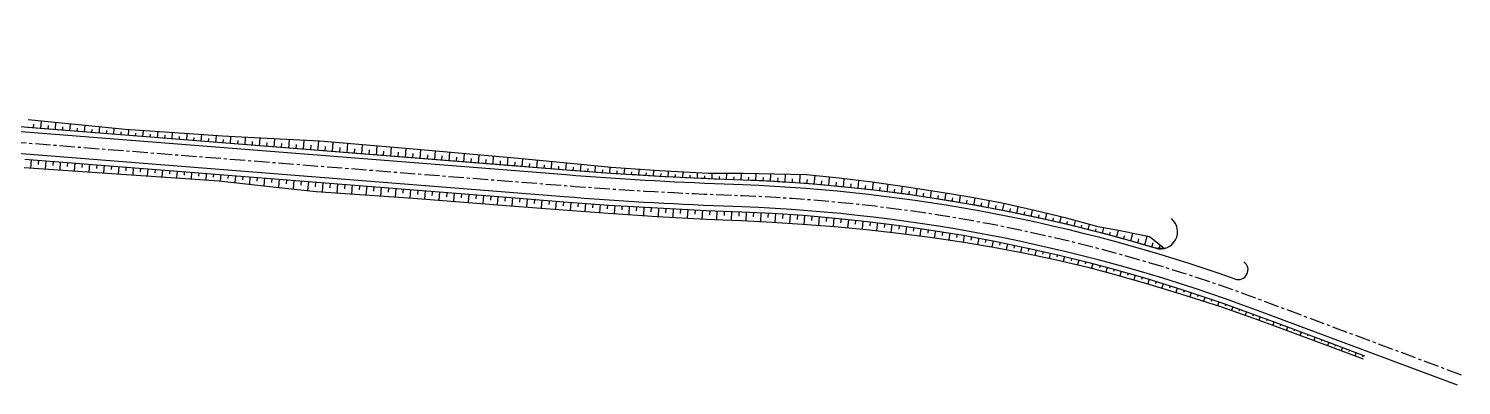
# Model space of a CAD drawing. Header units: metres. Extents: x 2302736 to 2305552, y 452304 to 453193.
# Drawn here: x 2303028.9 to 2303322.6, y 452579.5 to 452652.7 of the extents above; entities that cross this region are included whole.
import ezdxf

# ---------------------------------------------------------------- set-up
doc = ezdxf.new("R2010")
doc.units = ezdxf.units.M
doc.linetypes.add('CENTER', pattern=[2, 1.25, -0.25, 0.25, -0.25])
doc.layers.add('АД_серый', color=250, linetype='Continuous')
doc.layers.add('ГП_АД том 3.2.6', color=250, linetype='Continuous', lineweight=40)

# ---------------------------------------------------------------- blocks, each defined once
blk = doc.blocks.new('АД')
at = {"layer": 'АД_серый'}
for p, q in [((-501.92, 319.65, 184.27), (-501.86, 320.41, 184.27)), ((-500.43, 319.53, 184.27), (-500.31, 321.03, 184.27)), ((-497.44, 319.29, 184.27), (-497.32, 320.74, 184.27)), ((-494.45, 319.05, 184.27), (-494.34, 320.45, 184.27)), ((-491.46, 318.82, 184.27), (-491.35, 320.16, 184.27)), ((-498.93, 319.41, 184.27), (-498.87, 320.15, 184.27)), ((-495.94, 319.17, 184.27), (-495.89, 319.88, 184.27)), ((-492.95, 318.94, 184.27), (-492.9, 319.62, 184.27)), ((-489.96, 318.7, 184.27), (-489.91, 319.36, 184.27)), ((-488.47, 318.58, 184.27), (-488.36, 319.87, 184.27)), ((-486.97, 318.46, 184.27), (-486.92, 319.09, 184.27)), ((-485.48, 318.34, 184.27), (-485.38, 319.58, 184.27)), ((-483.98, 318.23, 184.27), (-483.93, 318.83, 184.27)), ((-482.48, 318.11, 184.27), (-482.39, 319.31, 184.27)), ((-480.99, 317.99, 184.27), (-480.94, 318.6, 184.27)), ((-479.49, 317.87, 184.27), (-479.4, 319.1, 184.27)), ((-478, 317.75, 184.27), (-477.95, 318.37, 184.27)), ((-476.5, 317.63, 184.27), (-476.4, 318.89, 184.27)), ((-475.01, 317.51, 184.27), (-474.96, 318.15, 184.27)), ((-473.51, 317.4, 184.27), (-473.41, 318.68, 184.27)), ((-472.02, 317.28, 184.27), (-471.97, 317.92, 184.27)), ((-470.52, 317.16, 184.27), (-470.42, 318.47, 184.27)), ((-469.03, 317.04, 184.27), (-468.97, 317.7, 184.27)), ((-467.53, 316.92, 184.27), (-467.43, 318.26, 184.27)), ((-466.04, 316.8, 184.27), (-465.98, 317.48, 184.27)), ((-464.54, 316.69, 184.27), (-464.43, 318.04, 184.27)), ((-463.05, 316.57, 184.27), (-462.99, 317.26, 184.27)), ((-461.55, 316.45, 184.27), (-461.44, 317.87, 184.27)), ((-458.56, 316.21, 184.27), (-458.44, 317.71, 184.27)), ((-455.57, 315.98, 184.27), (-455.44, 317.56, 184.27)), ((-452.58, 315.74, 184.27), (-452.45, 317.4, 184.27)), ((-449.59, 315.5, 184.27), (-449.45, 317.25, 184.27)), ((-460.05, 316.33, 184.27), (-460, 317.06, 184.27)), ((-457.06, 316.09, 184.27), (-457, 316.86, 184.27)), ((-454.07, 315.86, 184.27), (-454.01, 316.67, 184.27)), ((-451.08, 315.62, 184.27), (-451.02, 316.47, 184.27)), ((-448.09, 315.38, 184.27), (-448.02, 316.28, 184.27)), ((-446.6, 315.27, 184.27), (-446.45, 317.09, 184.27)), ((-445.1, 315.15, 184.27), (-445.03, 316.08, 184.27)), ((-443.61, 315.03, 184.27), (-443.46, 316.94, 184.27)), ((-442.11, 314.91, 184.27), (-442.04, 315.87, 184.27)), ((-440.62, 314.79, 184.27), (-440.47, 316.69, 184.27)), ((-439.12, 314.67, 184.27), (-439.05, 315.62, 184.27)), ((-437.63, 314.56, 184.27), (-437.48, 316.44, 184.27)), ((-436.13, 314.44, 184.27), (-436.06, 315.38, 184.27)), ((-434.63, 314.32, 184.27), (-434.49, 316.19, 184.27)), ((-433.14, 314.2, 184.27), (-433.07, 315.13, 184.27)), ((-431.64, 314.08, 184.27), (-431.5, 315.94, 184.27)), ((-430.15, 313.96, 184.27), (-430.08, 314.89, 184.27)), ((-428.65, 313.85, 184.27), (-428.51, 315.69, 184.27)), ((-427.16, 313.73, 184.27), (-427.09, 314.65, 184.27)), ((-425.66, 313.61, 184.27), (-425.52, 315.44, 184.27)), ((-424.17, 313.49, 184.27), (-424.1, 314.4, 184.27)), ((-422.67, 313.37, 184.27), (-422.53, 315.18, 184.27)), ((-419.68, 313.13, 184.27), (-419.54, 314.92, 184.27)), ((-416.69, 312.9, 184.27), (-416.55, 314.65, 184.27)), ((-413.7, 312.66, 184.27), (-413.56, 314.38, 184.27)), ((-502.41, 313.16, 188.11), (-502.54, 311.42, 188.11)), ((-500.91, 313.05, 188.11), (-500.98, 312.18, 188.11)), ((-499.42, 312.93, 188.11), (-499.55, 311.22, 188.11)), ((-497.92, 312.81, 188.11), (-497.99, 311.96, 188.11)), ((-496.43, 312.69, 188.11), (-496.56, 311.02, 188.11)), ((-494.93, 312.57, 188.11), (-495, 311.75, 188.11)), ((-493.44, 312.45, 188.11), (-493.56, 310.82, 188.11)), ((-491.94, 312.33, 188.11), (-492, 311.53, 188.11)), ((-490.44, 312.22, 188.11), (-490.57, 310.62, 188.11)), ((-488.95, 312.1, 188.11), (-489.01, 311.31, 188.11)), ((-487.45, 311.98, 188.11), (-487.58, 310.42, 188.11)), ((-485.96, 311.86, 188.11), (-486.02, 311.09, 188.11)), ((-484.46, 311.74, 188.11), (-484.58, 310.22, 188.11)), ((-482.97, 311.62, 188.11), (-483.03, 310.87, 188.11)), ((-481.47, 311.51, 188.11), (-481.59, 310.02, 188.11)), ((-479.98, 311.39, 188.11), (-480.04, 310.65, 188.11)), ((-421.18, 313.25, 184.27), (-421.11, 314.15, 184.27)), ((-418.19, 313.02, 184.27), (-418.12, 313.9, 184.27)), ((-415.2, 312.78, 184.27), (-415.13, 313.65, 184.27)), ((-412.2, 312.54, 184.27), (-412.14, 313.39, 184.27)), ((-410.71, 312.42, 184.27), (-410.58, 314.11, 184.27)), ((-409.21, 312.31, 184.27), (-409.15, 313.14, 184.27)), ((-407.72, 312.19, 184.27), (-407.59, 313.84, 184.27)), ((-406.22, 312.07, 184.27), (-406.16, 312.89, 184.27)), ((-404.73, 311.95, 184.27), (-404.6, 313.57, 184.27)), ((-403.23, 311.83, 184.27), (-403.17, 312.63, 184.27)), ((-401.74, 311.71, 184.27), (-401.61, 313.28, 184.27)), ((-400.24, 311.6, 184.27), (-400.18, 312.37, 184.27)), ((-398.75, 311.48, 184.27), (-398.63, 312.99, 184.27)), ((-397.25, 311.36, 184.27), (-397.19, 312.1, 184.27)), ((-395.76, 311.24, 184.27), (-395.64, 312.69, 184.27)), ((-394.26, 311.12, 184.27), (-394.2, 311.83, 184.27)), ((-392.77, 311, 184.27), (-392.66, 312.4, 184.27)), ((-391.27, 310.89, 184.27), (-391.22, 311.58, 184.27)), ((-389.77, 310.78, 184.27), (-389.68, 312.12, 184.27)), ((-386.78, 310.56, 184.27), (-386.69, 311.84, 184.27)), ((-383.79, 310.34, 184.27), (-383.7, 311.57, 184.27)), ((-380.8, 310.16, 184.27), (-380.72, 311.36, 184.27)), ((-478.48, 311.27, 188.11), (-478.6, 309.81, 188.11)), ((-476.99, 311.15, 188.11), (-477.04, 310.43, 188.11)), ((-475.49, 311.03, 188.11), (-475.6, 309.61, 188.11)), ((-474, 310.91, 188.11), (-474.05, 310.21, 188.11)), ((-472.5, 310.8, 188.11), (-472.61, 309.4, 188.11)), ((-471.01, 310.68, 188.11), (-471.06, 309.99, 188.11)), ((-469.51, 310.56, 188.11), (-469.62, 309.2, 188.11)), ((-468.01, 310.44, 188.11), (-468.07, 309.77, 188.11)), ((-466.52, 310.32, 188.11), (-466.62, 308.99, 188.11)), ((-465.02, 310.2, 188.11), (-465.08, 309.55, 188.11)), ((-463.53, 310.09, 188.11), (-463.63, 308.77, 188.11)), ((-462.03, 309.97, 188.11), (-462.09, 309.29, 188.11)), ((-460.54, 309.85, 188.11), (-460.65, 308.45, 188.11)), ((-459.04, 309.73, 188.11), (-459.1, 309.01, 188.11)), ((-457.55, 309.61, 188.11), (-457.67, 308.12, 188.11)), ((-456.05, 309.49, 188.11), (-456.11, 308.73, 188.11)), ((-454.56, 309.38, 188.11), (-454.68, 307.8, 188.11)), ((-453.06, 309.26, 188.11), (-453.13, 308.45, 188.11)), ((-451.57, 309.14, 188.11), (-451.7, 307.47, 188.11)), ((-450.07, 309.02, 188.11), (-450.14, 308.16, 188.11)), ((-448.58, 308.9, 188.11), (-448.71, 307.15, 188.11)), ((-447.08, 308.78, 188.11), (-447.15, 307.88, 188.11)), ((-445.58, 308.67, 188.11), (-445.73, 306.82, 188.11)), ((-444.09, 308.55, 188.11), (-444.16, 307.6, 188.11)), ((-442.59, 308.43, 188.11), (-442.74, 306.54, 188.11)), ((-388.28, 310.67, 184.27), (-388.23, 311.33, 184.27)), ((-385.29, 310.45, 184.27), (-385.24, 311.08, 184.27)), ((-382.29, 310.25, 184.27), (-382.26, 310.86, 184.27)), ((-379.3, 310.07, 184.27), (-379.26, 310.66, 184.27)), ((-377.8, 309.97, 184.27), (-377.73, 311.15, 184.27)), ((-376.3, 309.88, 184.27), (-376.27, 310.46, 184.27)), ((-374.81, 309.79, 184.27), (-374.74, 310.94, 184.27)), ((-373.31, 309.7, 184.27), (-373.28, 310.27, 184.27)), ((-371.81, 309.63, 184.27), (-371.76, 310.76, 184.27)), ((-370.31, 309.56, 184.27), (-370.29, 310.12, 184.27)), ((-368.81, 309.48, 184.27), (-368.76, 310.59, 184.27)), ((-367.32, 309.41, 184.27), (-367.29, 309.96, 184.27)), ((-365.82, 309.34, 184.27), (-365.77, 310.42, 184.27)), ((-364.32, 309.26, 184.27), (-364.29, 309.8, 184.27)), ((-362.82, 309.2, 184.27), (-362.78, 310.3, 184.27)), ((-361.32, 309.14, 184.27), (-361.3, 309.71, 184.27)), ((-359.82, 309.08, 184.27), (-359.78, 310.29, 184.27)), ((-358.33, 309.02, 184.27), (-358.3, 309.65, 184.27)), ((-356.83, 308.96, 184.27), (-356.78, 310.28, 184.27)), ((-355.33, 308.89, 184.27), (-355.3, 309.58, 184.27)), ((-353.83, 308.82, 184.27), (-353.76, 310.25, 184.27)), ((-352.33, 308.75, 184.27), (-352.3, 309.49, 184.27)), ((-350.83, 308.68, 184.27), (-350.76, 310.21, 184.27)), ((-349.34, 308.6, 184.27), (-349.28, 309.39, 184.27)), ((-347.84, 308.5, 184.27), (-347.73, 310.14, 184.27)), ((-346.34, 308.4, 184.27), (-346.29, 309.24, 184.27)), ((-344.85, 308.3, 184.27), (-344.73, 310.05, 184.27)), ((-343.35, 308.19, 184.27), (-343.27, 309.09, 184.27)), ((-341.85, 308.07, 184.27), (-341.7, 309.83, 184.27)), ((-340.36, 307.94, 184.27), (-340.29, 308.81, 184.27)), ((-338.87, 307.81, 184.27), (-338.72, 309.52, 184.27)), ((-337.37, 307.68, 184.27), (-337.3, 308.53, 184.27)), ((-335.88, 307.53, 184.27), (-335.7, 309.2, 184.27)), ((-332.89, 307.22, 184.27), (-332.72, 308.84, 184.27)), ((-329.91, 306.9, 184.27), (-329.72, 308.47, 184.27)), ((-441.1, 308.31, 188.11), (-441.17, 307.37, 188.11)), ((-439.6, 308.19, 188.11), (-439.75, 306.33, 188.11)), ((-438.11, 308.07, 188.11), (-438.18, 307.15, 188.11)), ((-436.61, 307.95, 188.11), (-436.76, 306.11, 188.11)), ((-435.12, 307.84, 188.11), (-435.19, 306.92, 188.11)), ((-433.62, 307.72, 188.11), (-433.77, 305.9, 188.11)), ((-432.13, 307.6, 188.11), (-432.2, 306.7, 188.11)), ((-430.63, 307.48, 188.11), (-430.77, 305.69, 188.11)), ((-429.14, 307.36, 188.11), (-429.21, 306.47, 188.11)), ((-427.64, 307.24, 188.11), (-427.78, 305.47, 188.11)), ((-426.15, 307.13, 188.11), (-426.22, 306.25, 188.11)), ((-424.65, 307.01, 188.11), (-424.79, 305.26, 188.11)), ((-423.15, 306.89, 188.11), (-423.22, 306.02, 188.11)), ((-421.66, 306.77, 188.11), (-421.8, 305.03, 188.11)), ((-420.16, 306.65, 188.11), (-420.23, 305.79, 188.11)), ((-418.67, 306.53, 188.11), (-418.81, 304.8, 188.11)), ((-417.17, 306.42, 188.11), (-417.24, 305.55, 188.11)), ((-415.68, 306.3, 188.11), (-415.81, 304.58, 188.11)), ((-414.18, 306.18, 188.11), (-414.25, 305.32, 188.11)), ((-412.69, 306.06, 188.11), (-412.82, 304.35, 188.11)), ((-411.19, 305.94, 188.11), (-411.26, 305.09, 188.11)), ((-409.7, 305.82, 188.11), (-409.83, 304.12, 188.11)), ((-408.2, 305.71, 188.11), (-408.27, 304.85, 188.11)), ((-406.71, 305.59, 188.11), (-406.84, 303.89, 188.11)), ((-334.39, 307.38, 184.27), (-334.3, 308.2, 184.27)), ((-331.4, 307.06, 184.27), (-331.32, 307.86, 184.27)), ((-328.42, 306.71, 184.27), (-328.33, 307.48, 184.27)), ((-326.94, 306.52, 184.27), (-326.74, 308.05, 184.27)), ((-325.45, 306.34, 184.27), (-325.35, 307.09, 184.27)), ((-323.96, 306.15, 184.27), (-323.77, 307.63, 184.27)), ((-322.47, 305.94, 184.27), (-322.37, 306.67, 184.27)), ((-320.99, 305.73, 184.27), (-320.78, 307.18, 184.27)), ((-319.5, 305.51, 184.27), (-319.4, 306.24, 184.27)), ((-318.02, 305.3, 184.27), (-317.81, 306.75, 184.27)), ((-316.54, 305.07, 184.27), (-316.42, 305.79, 184.27)), ((-315.06, 304.83, 184.27), (-314.82, 306.27, 184.27)), ((-312.1, 304.34, 184.27), (-311.86, 305.77, 184.27)), ((-405.21, 305.47, 188.11), (-405.28, 304.62, 188.11)), ((-403.72, 305.35, 188.11), (-403.85, 303.66, 188.11)), ((-402.22, 305.23, 188.11), (-402.29, 304.39, 188.11)), ((-400.73, 305.11, 188.11), (-400.86, 303.42, 188.11)), ((-399.23, 305, 188.11), (-399.3, 304.15, 188.11)), ((-397.73, 304.88, 188.11), (-397.87, 303.19, 188.11)), ((-396.24, 304.76, 188.11), (-396.31, 303.92, 188.11)), ((-394.74, 304.64, 188.11), (-394.88, 302.96, 188.11)), ((-393.25, 304.52, 188.11), (-393.32, 303.68, 188.11)), ((-391.75, 304.41, 188.11), (-391.88, 302.73, 188.11)), ((-390.26, 304.3, 188.11), (-390.32, 303.46, 188.11)), ((-388.76, 304.19, 188.11), (-388.88, 302.51, 188.11)), ((-387.26, 304.08, 188.11), (-387.33, 303.24, 188.11)), ((-385.77, 303.97, 188.11), (-385.89, 302.3, 188.11)), ((-384.27, 303.86, 188.11), (-384.33, 303.03, 188.11)), ((-382.78, 303.77, 188.11), (-382.88, 302.09, 188.11)), ((-381.28, 303.68, 188.11), (-381.33, 302.83, 188.11)), ((-379.78, 303.58, 188.11), (-379.89, 301.89, 188.11)), ((-378.28, 303.49, 188.11), (-378.34, 302.64, 188.11)), ((-376.79, 303.4, 188.11), (-376.89, 301.69, 188.11)), ((-375.29, 303.31, 188.11), (-375.34, 302.45, 188.11)), ((-373.79, 303.22, 188.11), (-373.88, 301.49, 188.11)), ((-372.29, 303.15, 188.11), (-372.34, 302.27, 188.11)), ((-370.8, 303.07, 188.11), (-370.88, 301.32, 188.11)), ((-369.3, 303, 188.11), (-369.34, 302.12, 188.11)), ((-367.8, 302.93, 188.11), (-367.89, 301.16, 188.11)), ((-366.3, 302.85, 188.11), (-366.34, 301.97, 188.11)), ((-364.8, 302.78, 188.11), (-364.89, 301, 188.11)), ((-363.3, 302.71, 188.11), (-363.34, 301.82, 188.11)), ((-361.81, 302.65, 188.11), (-361.88, 300.86, 188.11)), ((-360.31, 302.59, 188.11), (-360.34, 301.69, 188.11)), ((-358.81, 302.53, 188.11), (-358.88, 300.73, 188.11)), ((-313.58, 304.58, 184.27), (-313.46, 305.3, 184.27)), ((-310.62, 304.09, 184.27), (-310.5, 304.81, 184.27)), ((-309.14, 303.83, 184.27), (-308.88, 305.24, 184.27)), ((-307.67, 303.55, 184.27), (-307.53, 304.26, 184.27)), ((-306.19, 303.28, 184.27), (-305.93, 304.69, 184.27)), ((-304.72, 303.01, 184.27), (-304.59, 303.71, 184.27)), ((-303.24, 302.73, 184.27), (-302.96, 304.11, 184.27)), ((-301.77, 302.42, 184.27), (-301.63, 303.1, 184.27)), ((-300.3, 302.12, 184.27), (-300.03, 303.46, 184.27)), ((-297.37, 301.51, 184.27), (-297.1, 302.8, 184.27)), ((-357.31, 302.48, 188.11), (-357.34, 301.57, 188.11)), ((-355.81, 302.41, 188.11), (-355.9, 300.59, 188.11)), ((-354.31, 302.34, 188.11), (-354.36, 301.43, 188.11)), ((-352.81, 302.27, 188.11), (-352.9, 300.44, 188.11)), ((-351.32, 302.2, 188.11), (-351.36, 301.28, 188.11)), ((-349.82, 302.11, 188.11), (-349.94, 300.28, 188.11)), ((-348.32, 302.01, 188.11), (-348.38, 301.09, 188.11)), ((-346.82, 301.92, 188.11), (-346.95, 300.07, 188.11)), ((-345.33, 301.82, 188.11), (-345.39, 300.89, 188.11)), ((-343.83, 301.71, 188.11), (-343.99, 299.86, 188.11)), ((-342.34, 301.58, 188.11), (-342.42, 300.67, 188.11)), ((-340.84, 301.45, 188.11), (-341, 299.65, 188.11)), ((-339.35, 301.33, 188.11), (-339.42, 300.43, 188.11)), ((-337.85, 301.2, 188.11), (-338.01, 299.43, 188.11)), ((-336.36, 301.05, 188.11), (-336.45, 300.18, 188.11)), ((-334.87, 300.89, 188.11), (-335.05, 299.17, 188.11)), ((-333.38, 300.73, 188.11), (-333.47, 299.88, 188.11)), ((-331.89, 300.58, 188.11), (-332.06, 298.89, 188.11)), ((-330.4, 300.41, 188.11), (-330.5, 299.58, 188.11)), ((-328.91, 300.22, 188.11), (-329.11, 298.58, 188.11)), ((-327.42, 300.03, 188.11), (-327.52, 299.22, 188.11)), ((-325.93, 299.85, 188.11), (-326.13, 298.25, 188.11)), ((-324.44, 299.66, 188.11), (-324.54, 298.87, 188.11)), ((-298.84, 301.82, 184.27), (-298.7, 302.47, 184.27)), ((-295.9, 301.19, 184.27), (-295.76, 301.82, 184.27)), ((-294.44, 300.86, 184.27), (-294.16, 302.08, 184.27)), ((-292.98, 300.53, 184.27), (-292.84, 301.13, 184.27)), ((-291.51, 300.2, 184.27), (-291.25, 301.37, 184.27)), ((-290.05, 299.86, 184.27), (-289.91, 300.43, 184.27)), ((-288.6, 299.5, 184.27), (-288.32, 300.61, 184.27)), ((-287.14, 299.14, 184.27), (-287.01, 299.68, 184.27)), ((-285.68, 298.78, 184.27), (-285.42, 299.84, 184.27)), ((-322.96, 299.45, 188.11), (-323.18, 297.9, 188.11)), ((-321.47, 299.23, 188.11), (-321.58, 298.47, 188.11)), ((-319.99, 299.01, 188.11), (-320.21, 297.52, 188.11)), ((-318.5, 298.8, 188.11), (-318.61, 298.06, 188.11)), ((-317.02, 298.57, 188.11), (-317.26, 297.12, 188.11)), ((-315.54, 298.32, 188.11), (-315.66, 297.61, 188.11)), ((-314.06, 298.08, 188.11), (-314.29, 296.69, 188.11)), ((-312.58, 297.83, 188.11), (-312.7, 297.15, 188.11)), ((-311.1, 297.58, 188.11), (-311.35, 296.25, 188.11)), ((-309.63, 297.31, 188.11), (-309.75, 296.65, 188.11)), ((-308.15, 297.03, 188.11), (-308.39, 295.75, 188.11)), ((-306.68, 296.76, 188.11), (-306.8, 296.13, 188.11)), ((-284.23, 298.42, 184.27), (-284.1, 298.93, 184.27)), ((-282.78, 298.04, 184.27), (-282.48, 299.15, 184.27)), ((-281.33, 297.65, 184.27), (-281.16, 298.27, 184.27)), ((-279.88, 297.27, 184.27), (-279.52, 298.61, 184.27)), ((-278.43, 296.87, 184.27), (-278.22, 297.59, 184.27)), ((-276.99, 296.46, 184.27), (-276.54, 298.02, 184.27)), ((-275.55, 296.05, 184.27), (-275.31, 296.88, 184.27)), ((-274.1, 295.64, 184.27), (-273.6, 297.42, 184.27)), ((-305.21, 296.49, 188.11), (-305.43, 295.25, 188.11)), ((-303.73, 296.19, 188.11), (-303.86, 295.59, 188.11)), ((-302.27, 295.89, 188.11), (-302.51, 294.7, 188.11)), ((-300.8, 295.58, 188.11), (-300.92, 295, 188.11)), ((-299.33, 295.28, 188.11), (-299.57, 294.13, 188.11)), ((-297.86, 294.97, 188.11), (-297.99, 294.4, 188.11)), ((-296.4, 294.64, 188.11), (-296.65, 293.52, 188.11)), ((-294.93, 294.31, 188.11), (-295.06, 293.76, 188.11)), ((-293.47, 293.97, 188.11), (-293.72, 292.9, 188.11)), ((-272.66, 295.22, 184.27), (-272.39, 296.17, 184.27)), ((-271.2, 294.87, 184.27), (-270.97, 295.6, 184.27)), ((-292.01, 293.64, 188.11), (-292.13, 293.11, 188.11)), ((-290.55, 293.28, 188.11), (-290.81, 292.24, 188.11)), ((-289.1, 292.92, 188.11), (-289.22, 292.41, 188.11)), ((-287.64, 292.56, 188.11), (-287.89, 291.56, 188.11)), ((-286.18, 292.2, 188.11), (-286.31, 291.71, 188.11)), ((-284.73, 291.83, 188.11), (-284.99, 290.86, 188.11)), ((-283.28, 291.45, 188.11), (-283.41, 290.96, 188.11)), ((-281.83, 291.06, 188.11), (-282.09, 290.1, 188.11)), ((-280.38, 290.67, 188.11), (-280.52, 290.19, 188.11)), ((-278.94, 290.26, 188.11), (-279.21, 289.31, 188.11)), ((-277.5, 289.84, 188.11), (-277.63, 289.38, 188.11)), ((-276.06, 289.43, 188.11), (-276.32, 288.5, 188.11)), ((-274.61, 289.02, 188.11), (-274.75, 288.56, 188.11)), ((-273.17, 288.6, 188.11), (-273.46, 287.68, 188.11)), ((-271.74, 288.16, 188.11), (-271.88, 287.7, 188.11)), ((-270.31, 287.71, 188.11), (-270.59, 286.81, 188.11)), ((-268.88, 287.27, 188.11), (-269.01, 286.82, 188.11)), ((-267.44, 286.83, 188.11), (-267.72, 285.93, 188.11)), ((-266.01, 286.37, 188.11), (-266.16, 285.93, 188.11)), ((-264.59, 285.89, 188.11), (-264.88, 285.04, 188.11)), ((-263.17, 285.42, 188.11), (-263.31, 285, 188.11)), ((-261.75, 284.94, 188.11), (-262.03, 284.11, 188.11)), ((-260.33, 284.46, 188.11), (-260.46, 284.06, 188.11)), ((-258.9, 283.98, 188.11), (-259.17, 283.19, 188.11)), ((-257.49, 283.49, 188.11), (-257.63, 283.11, 188.11)), ((-256.08, 282.98, 188.11), (-256.35, 282.23, 188.11)), ((-254.67, 282.47, 188.11), (-254.8, 282.1, 188.11)), ((-253.26, 281.96, 188.11), (-253.52, 281.24, 188.11)), ((-251.85, 281.45, 188.11), (-251.97, 281.1, 188.11)), ((-250.44, 280.92, 188.11), (-250.7, 280.24, 188.11)), ((-249.04, 280.4, 188.11), (-249.16, 280.07, 188.11)), ((-247.63, 279.87, 188.11), (-247.87, 279.22, 188.11)), ((-246.23, 279.35, 188.11), (-246.35, 279.02, 188.11)), ((-244.82, 278.82, 188.11), (-245.06, 278.17, 188.11)), ((-243.42, 278.29, 188.11), (-243.54, 277.97, 188.11)), ((-242.01, 277.77, 188.11), (-242.25, 277.13, 188.11)), ((-240.61, 277.24, 188.11), (-240.73, 276.92, 188.11)), ((-239.2, 276.72, 188.11), (-239.44, 276.08, 188.11)), ((-237.8, 276.19, 188.11), (-237.92, 275.87, 188.11)), ((-236.39, 275.67, 188.11), (-236.63, 275.03, 188.11)), ((-234.99, 275.14, 188.11), (-235.11, 274.82, 188.11)), ((-233.58, 274.62, 188.11), (-233.82, 273.98, 188.11)), ((-232.18, 274.09, 188.11), (-232.29, 273.78, 188.11)), ((-230.77, 273.56, 188.11), (-231.01, 272.94, 188.11)), ((-229.37, 273.04, 188.11), (-229.48, 272.73, 188.11))]:
    blk.add_line(p, q, dxfattribs=at)
at = {"layer": 'АД_серый', "linetype": 'Continuous', "flags": 128}
for points in [[(-271.87, 295, 0.062675), (-356.45, 308.95), (-360.27, 309.09, -0.010184), (-392.66, 311), (-612.6, 328.41, -0.021588), (-633.74, 331), (-633.9, 331.03, 0.023784), (-657.82, 333.86), (-693.72, 336.38, -0.007999), (-706.68, 337.5), (-731.11, 340.01)], [(-270.15, 294.93, -0.105916), (-272.16, 295.08), (-279.21, 297.09), (-283.92, 298.34), (-290.45, 299.96), (-297.02, 301.44), (-303.61, 302.8), (-310.23, 304.03), (-316.87, 305.13), (-323.53, 306.1), (-330.2, 306.93), (-336.9, 307.64), (-343.6, 308.22), (-350.02, 308.64), (-356.45, 308.95), (-360.27, 309.09), (-363.68, 309.23), (-373.63, 309.72), (-383.57, 310.33), (-392.66, 311), (-403.48, 311.85), (-423.41, 313.43), (-443.35, 315.01), (-452.85, 315.76), (-463.29, 316.59), (-470.13, 317.13), (-483.23, 318.17), (-503.16, 319.74)]]:
    blk.add_lwpolyline(points, format="xyb", dxfattribs=at)
at = {"layer": 'АД_серый', "flags": 128}
for points in [[(-255.6, 288.66, 0.075452), (-356.48, 307.95), (-360.3, 308.1, -0.010184), (-392.74, 310), (-612.68, 327.41, -0.021588), (-633.91, 330.02), (-634.07, 330.04, 0.023784), (-657.89, 332.86), (-693.79, 335.39, -0.007999), (-706.79, 336.51), (-730.18, 338.91)], [(-209.99, 266.86), (-251.21, 282.28, 0.080115), (-356.66, 303.45), (-360.48, 303.6, -0.010184), (-393.1, 305.51), (-613.04, 322.92, -0.021588), (-634.65, 325.58), (-634.81, 325.6, 0.023784), (-658.2, 328.37), (-694.1, 330.9, -0.007123), (-705.81, 331.89, -0.007123)]]:
    blk.add_lwpolyline(points, format="xyb", dxfattribs=at)
at = {"layer": 'АД_серый', "linetype": 'Continuous', "flags": 128}
for points in [[(-270.15, 294.93), (-273.1, 297.32), (-278.83, 298.48), (-283.65, 299.37), (-290.18, 301.11), (-296.74, 302.72), (-303.34, 304.2), (-309.98, 305.45), (-316.64, 306.57), (-323.33, 307.56), (-330.02, 308.51), (-336.74, 309.32), (-343.47, 310.01), (-349.93, 310.2), (-356.39, 310.28), (-360.22, 310.29), (-363.64, 310.3), (-373.57, 310.86), (-383.49, 311.55), (-392.55, 312.39), (-403.35, 313.45), (-423.27, 315.25), (-443.2, 316.92), (-452.72, 317.42), (-463.18, 317.96), (-470.02, 318.44), (-483.13, 319.36), (-503.04, 321.29)], [(-503.82, 311.5), (-483.86, 310.17), (-470.75, 309.27), (-463.91, 308.8), (-453.49, 307.67), (-444.01, 306.63), (-424.06, 305.21), (-404.12, 303.68), (-393.31, 302.83), (-384.12, 302.17), (-374.08, 301.5), (-364.04, 300.95), (-360.58, 300.8), (-356.76, 300.64), (-350.5, 300.32), (-344.24, 299.88), (-337.68, 299.41), (-331.14, 298.81), (-324.61, 298.08), (-318.09, 297.25), (-311.59, 296.29), (-305.1, 295.2), (-298.64, 293.95), (-292.2, 292.57), (-285.79, 291.07), (-281.18, 289.86), (-273.97, 287.84), (-266.8, 285.65), (-258.4, 282.94), (-251.82, 280.65), (-248.05, 279.29), (-236.67, 275.05), (-229.3, 272.3)], [(-503.68, 313.26), (-483.74, 311.69), (-470.64, 310.65), (-463.8, 310.11), (-453.36, 309.28), (-443.86, 308.53), (-423.93, 306.95), (-403.99, 305.37), (-393.18, 304.52), (-384.01, 303.84), (-373.99, 303.23), (-363.96, 302.74), (-360.51, 302.6), (-356.69, 302.45), (-350.39, 302.15), (-344.09, 301.73), (-337.52, 301.17), (-330.95, 300.48), (-324.4, 299.65), (-317.86, 298.71), (-311.35, 297.63), (-304.86, 296.42), (-298.39, 295.09), (-291.95, 293.63), (-285.54, 292.05), (-280.92, 290.82), (-273.69, 288.76), (-266.52, 286.54), (-258.13, 283.72), (-251.56, 281.34), (-247.8, 279.94), (-236.43, 275.68), (-229.07, 272.93)]]:
    blk.add_lwpolyline(points, dxfattribs=at)
at = {"layer": 'АД_серый', "linetype": 'CENTER', "lineweight": 30, "ltscale": 2.5, "flags": 128}
blk.add_lwpolyline([(-209.2, 268.96), (-250.43, 284.39, 0.080115), (-356.57, 305.7), (-360.39, 305.85, -0.010184), (-392.92, 307.76), (-612.86, 325.17, -0.021588), (-634.28, 327.8), (-634.44, 327.82, 0.023784), (-658.05, 330.62), (-693.95, 333.14, -0.007999), (-707.02, 334.27), (-730.41, 336.67)], format="xyb", dxfattribs=at)
at = {"layer": 'АД_серый', "linetype": 'Continuous'}
blk.add_arc((-270.87, 298.35), 3.5, 253.4622, 50.6845, dxfattribs=at)
at = {"layer": 'АД_серый'}
blk.add_arc((-254.93, 290.55), 2, 250.5478, 54.5583, dxfattribs=at)

msp = doc.modelspace()

# ---------------------------------------------------------------- block references
at = {"layer": 'ГП_АД том 3.2.6'}
msp.add_blockref('АД', (2303531.79, 452312.674), dxfattribs=at)

doc.saveas('drawing.dxf')
